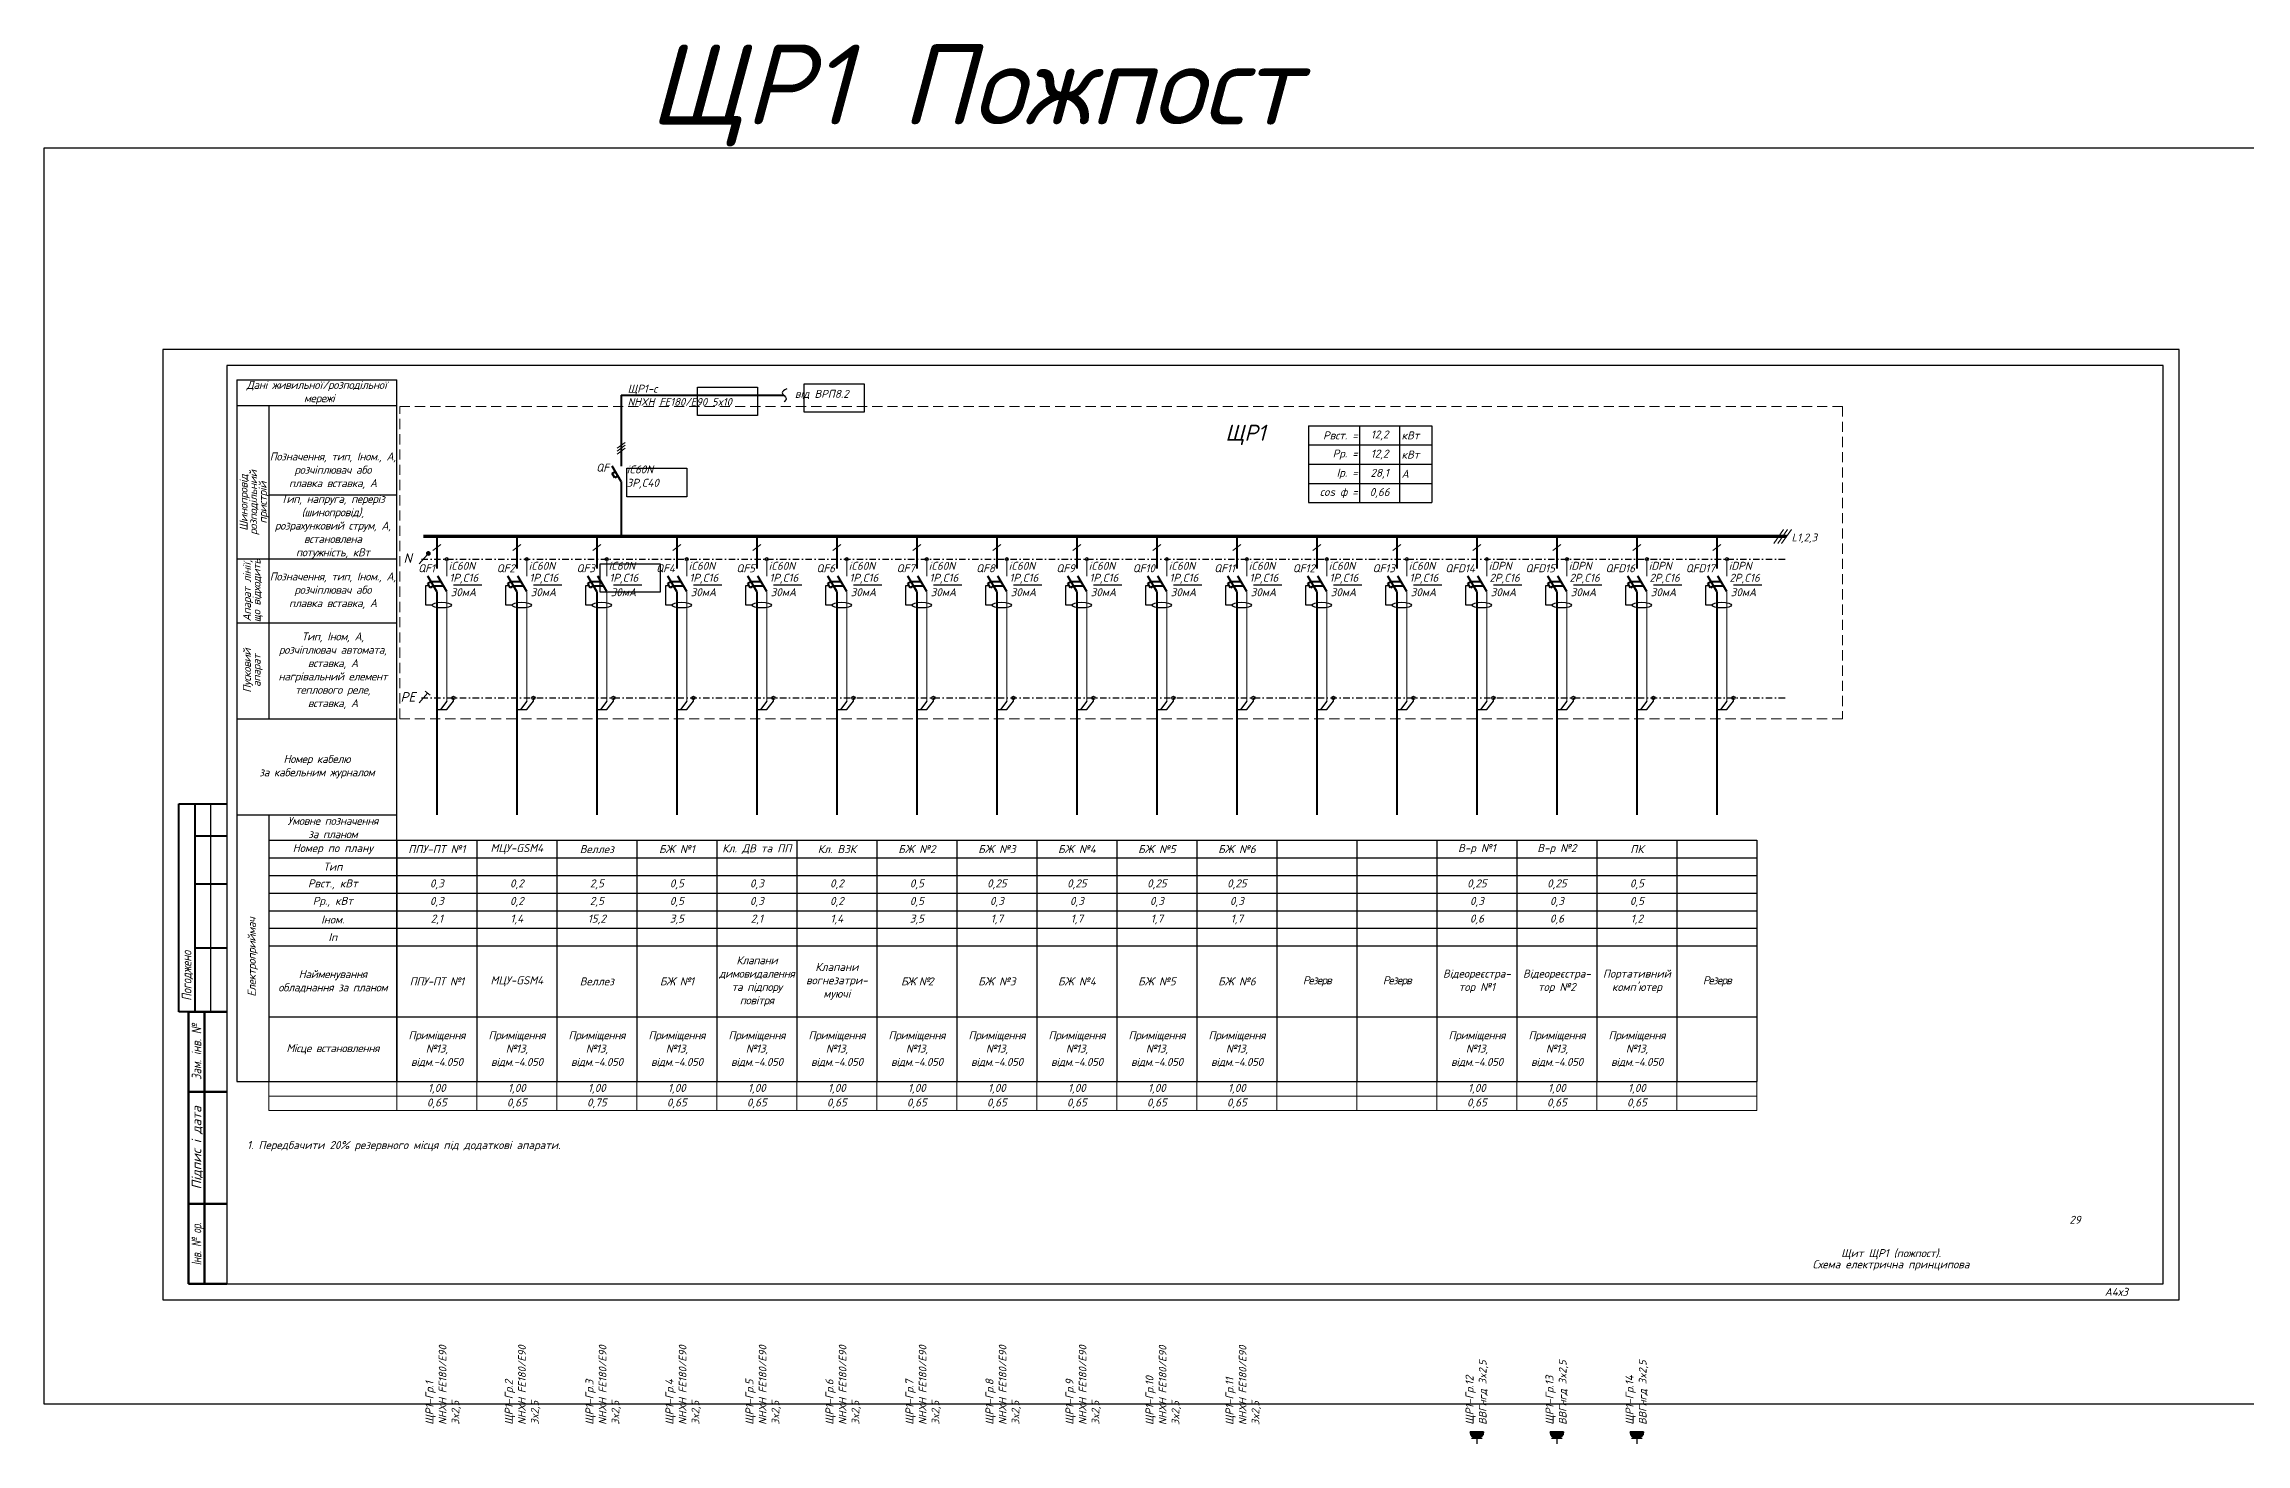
# Model space of a CAD drawing. Header units: millimetres. Extents: x -122434 to 1506205, y -201405 to 386015.
# Drawn here: x 2093 to 70899, y -58011 to -14263 of the extents above; entities that cross this region are included whole.
import ezdxf
from ezdxf.enums import TextEntityAlignment as Align

# ---------------------------------------------------------------- set-up
doc = ezdxf.new("R2010")
doc.units = ezdxf.units.MM
doc.linetypes.add('DASHDOTX2', pattern=[2, 1, -0.5, 0, -0.5])
doc.linetypes.add('DASHED', pattern=[9.525, 6.35, -3.175])
doc.layers.get('Defpoints').update_dxf_attribs({"color": 4})
doc.layers.add('Рамка внешняя', color=4, linetype='Continuous', lineweight=30, plot=False)
doc.layers.add('Схема', color=7, linetype='Continuous')
doc.styles.add('GOST 2.304', font='isocpeui.ttf')
doc.styles.add('ICO', font='isocpeui.ttf')
doc.styles.add('ГОСТ 2.304', font='isocpeui.ttf')
doc.styles.add('СГЕНЕРИР_СТИЛЬ_7', font='isocpeui.ttf')

# ---------------------------------------------------------------- blocks, each defined once
blk = doc.blocks.new('*T36')
at = {"color": 0, "linetype": 'ByBlock', "lineweight": -2, "transparency": 16777216}
for p, q in [((0, 0), (46500, 0)), ((0, 0), (0, -7540)), ((4000, 0), (4000, -7540)), ((6500, 0), (6500, -7540)), ((9000, 0), (9000, -7540)), ((11500, 0), (11500, -7540)), ((14000, 0), (14000, -7540)), ((16500, 0), (16500, -7540)), ((19000, 0), (19000, -7540)), ((21500, 0), (21500, -7540)), ((24000, 0), (24000, -7540)), ((26500, 0), (26500, -7540)), ((29000, 0), (29000, -7540)), ((31500, 0), (31500, -7540)), ((34000, 0), (34000, -7540)), ((36500, 0), (36500, -7540)), ((39000, 0), (39000, -7540)), ((41500, 0), (41500, -7540)), ((44000, 0), (44000, -7540)), ((46500, 0), (46500, -7540)), ((0, -550), (46500, -550)), ((0, -1100), (46500, -1100)), ((0, -1650), (46500, -1650)), ((0, -2200), (46500, -2200)), ((0, -2750), (46500, -2750)), ((0, -3300), (46500, -3300)), ((0, -5515), (46500, -5515)), ((0, -7540), (46500, -7540))]:
    blk.add_line(p, q, dxfattribs=at)
at = {"layer": 'Defpoints', "color": 8, "linetype": 'ByBlock', "lineweight": 0, "transparency": 16777216}
for p, q in [((0, -7540), (0, -8447)), ((4000, -7540), (4000, -8447)), ((6500, -7540), (6500, -8447)), ((9000, -7540), (9000, -8447)), ((11500, -7540), (11500, -8447)), ((14000, -7540), (14000, -8447)), ((16500, -7540), (16500, -8447)), ((19000, -7540), (19000, -8447)), ((21500, -7540), (21500, -8447)), ((24000, -7540), (24000, -8447)), ((26500, -7540), (26500, -8447)), ((29000, -7540), (29000, -8447)), ((31500, -7540), (31500, -8447)), ((34000, -7540), (34000, -8447)), ((36500, -7540), (36500, -8447)), ((39000, -7540), (39000, -8447)), ((41500, -7540), (41500, -8447)), ((44000, -7540), (44000, -8447)), ((46500, -7540), (46500, -8447)), ((0, -7994), (46500, -7994)), ((0, -8447), (46500, -8447))]:
    blk.add_line(p, q, dxfattribs=at)
at = {"color": 0, "transparency": 16777216, "char_height": 250, "attachment_point": 5, "style": 'ГОСТ 2.304'}
for s, insert, width in [('Номер по плану', (2000, -275), 3880), ('ППУ-ПТ №1', (5250, -275), 2380), ('МЦУ-GSM4', (7750, -275), 2380), ('Веллез', (10250, -275), 2380), ('БЖ №1', (12750, -275), 2380), ('Кл. ДВ та ПП', (15250, -275), 2380), ('Кл. ВЗК', (17750, -275), 2380), ('БЖ №2', (20250, -275), 2380), ('БЖ №3', (22750, -275), 2380), ('БЖ №4', (25250, -275), 2380), ('БЖ №5', (27750, -275), 2380), ('БЖ №6', (30250, -275), 2380), ('В-р №1', (37750, -275), 2380), ('В-р №2', (40250, -275), 2380), ('ПК', (42750, -275), 2380), ('Рвст., кВт', (2000, -1375), 3880), ('Тип', (2000, -825), 3880), ('{\\C256;0,3', (5250, -1375), 2380), ('{\\C256;0,2', (7750, -1375), 2380), ('{\\C256;2,5', (10250, -1375), 2380), ('{\\C256;0,5', (12750, -1375), 2380), ('{\\C256;0,3', (15250, -1375), 2380), ('{\\C256;0,2', (17750, -1375), 2380), ('{\\C256;0,5', (20250, -1375), 2380), ('{\\C256;0,25', (22750, -1375), 2380), ('{\\C256;0,25', (25250, -1375), 2380), ('{\\C256;0,25', (27750, -1375), 2380), ('{\\C256;0,25', (30250, -1375), 2380), ('{\\C256;0,25', (37750, -1375), 2380), ('{\\C256;0,25', (40250, -1375), 2380), ('{\\C256;0,5', (42750, -1375), 2380), ('Рр., кВт', (2000, -1925), 3880), ('Іном.', (2000, -2475), 3880), ('2,1', (5250, -2475), 2380), ('1,4', (7750, -2475), 2380), ('15,2', (10250, -2475), 2380), ('3,5', (12750, -2475), 2380), ('2,1', (15250, -2475), 2380), ('1,4', (17750, -2475), 2380), ('3,5', (20250, -2475), 2380), ('1,7', (22750, -2475), 2380), ('1,7', (25250, -2475), 2380), ('1,7', (27750, -2475), 2380), ('1,7', (30250, -2475), 2380), ('0,6', (37750, -2475), 2380), ('0,6', (40250, -2475), 2380), ('1,2', (42750, -2475), 2380), ('Іп', (2000, -3025), 3880), ('{\\T0.95;\\C7;Найменування обладнання за планом}', (2000, -4408), 3880), ('{\\T0.95;\\C7;Клапани димовидалення та підпору повітря}', (15250, -4408), 2380), ('Клапани вогнезатри- муючі', (17750, -4408), 2380), ('Відеореєстра- тор №1', (37750, -4408), 2380), ('Відеореєстра- тор №2', (40250, -4408), 2380), ("Портативний комп'ютер", (42750, -4408), 2380), ('{\\T0.95;\\C7;ППУ-ПТ №1}', (5250, -4408), 2380), ('МЦУ-GSM4', (7750, -4408), 2380), ('Веллез', (10250, -4408), 2380), ('{\\T0.95;\\C7;БЖ №1}', (12750, -4408), 2380), ('{\\T0.85;\\C7;БЖ №2}', (20250, -4408), 2380), ('БЖ №3', (22750, -4408), 2380), ('БЖ №4', (25250, -4408), 2380), ('БЖ №5', (27750, -4408), 2380), ('БЖ №6', (30250, -4408), 2380), ('{\\T0.85;\\C7;Резерв}', (32750, -4408), 2380), ('{\\T0.85;\\C7;Резерв}', (35250, -4408), 2380), ('{\\T0.85;\\C7;Резерв}', (45250, -4408), 2380), ('{\\T0.95;\\C7;Приміщення №13, відм.-4.050}', (5250, -6528), 2380), ('{\\T0.95;\\C7;Приміщення №13, відм.-4.050}', (7750, -6528), 2380), ('{\\T0.95;\\C7;Приміщення №13, відм.-4.050}', (10250, -6528), 2380), ('{\\T0.95;\\C7;Приміщення №13, відм.-4.050}', (12750, -6528), 2380), ('{\\T0.95;\\C7;Приміщення №13, відм.-4.050}', (15250, -6528), 2380), ('{\\T0.95;\\C7;Приміщення №13, відм.-4.050}', (17750, -6528), 2380), ('{\\T0.95;\\C7;Приміщення №13, відм.-4.050}', (20250, -6528), 2380), ('{\\T0.95;\\C7;Приміщення №13, відм.-4.050}', (22750, -6528), 2380), ('{\\T0.95;\\C7;Приміщення №13, відм.-4.050}', (25250, -6528), 2380), ('{\\T0.95;\\C7;Приміщення №13, відм.-4.050}', (27750, -6528), 2380), ('{\\T0.95;\\C7;Приміщення №13, відм.-4.050}', (30250, -6528), 2380), ('{\\T0.95;\\C7;Приміщення №13, відм.-4.050}', (37750, -6528), 2380), ('{\\T0.95;\\C7;Приміщення №13, відм.-4.050}', (40250, -6528), 2380), ('{\\T0.95;\\C7;Приміщення №13, відм.-4.050}', (42750, -6528), 2380), ('{\\T0.95;\\C7;Місце встановлення}', (2000, -6528), 3880)]:
    blk.add_mtext(s, dxfattribs=dict(at, insert=insert, width=width))
at = {"color": 7, "true_color": 0xffffff, "transparency": 16777216, "char_height": 250, "width": 2380, "attachment_point": 5, "style": 'ГОСТ 2.304'}
for s, insert in [('0,3', (5250, -1925)), ('0,2', (7750, -1925)), ('2,5', (10250, -1925)), ('0,5', (12750, -1925)), ('0,3', (15250, -1925)), ('0,2', (17750, -1925)), ('0,5', (20250, -1925)), ('0,3', (22750, -1925)), ('0,3', (25250, -1925)), ('0,3', (27750, -1925)), ('0,3', (30250, -1925)), ('0,3', (37750, -1925)), ('0,3', (40250, -1925)), ('0,5', (42750, -1925)), ('0,65', (5250, -8220)), ('1,00', (5250, -7767)), ('0,65', (7750, -8220)), ('1,00', (7750, -7767)), ('0,75', (10250, -8220)), ('1,00', (10250, -7767)), ('0,65', (12750, -8220)), ('1,00', (12750, -7767)), ('0,65', (15250, -8220)), ('1,00', (15250, -7767)), ('0,65', (17750, -8220)), ('1,00', (17750, -7767)), ('0,65', (20250, -8220)), ('1,00', (20250, -7767)), ('0,65', (22750, -8220)), ('1,00', (22750, -7767)), ('0,65', (25250, -8220)), ('1,00', (25250, -7767)), ('0,65', (27750, -8220)), ('1,00', (27750, -7767)), ('0,65', (30250, -8220)), ('1,00', (30250, -7767)), ('0,65', (37750, -8220)), ('1,00', (37750, -7767)), ('0,65', (40250, -8220)), ('1,00', (40250, -7767)), ('0,65', (42750, -8220)), ('1,00', (42750, -7767))]:
    blk.add_mtext(s, dxfattribs=dict(at, insert=insert))
blk = doc.blocks.new('*T37')
at = {"color": 0, "linetype": 'ByBlock', "lineweight": -2, "transparency": 16777216}
for p, q in [((0, 0), (3860, 0)), ((0, 0), (0, -2400)), ((1600, 0), (1600, -2400)), ((2850, 0), (2850, -2400)), ((3860, 0), (3860, -2400)), ((0, -600), (3860, -600)), ((0, -1200), (3860, -1200)), ((0, -1800), (3860, -1800)), ((0, -2400), (1600, -2400)), ((2850, -2400), (3860, -2400))]:
    blk.add_line(p, q, dxfattribs=at)
at = {"color": 0, "lineweight": -2, "transparency": 16777216}
blk.add_line((1600, -2400), (2850, -2400), dxfattribs=at)
at = {"color": 0, "transparency": 16777216, "char_height": 250, "style": 'ГОСТ 2.304'}
for s, insert, width, attachment_point in [('Рвст. =', (1540, -300), 1480, 6), ('12,2', (2225, -300), 1130, 5), ('кВт', (2910, -300), 890, 4), ('Рр. =', (1540, -900), 1480, 6), ('Ір. =', (1540, -1500), 1480, 6), ('28,1', (2225, -1500), 1130, 5), ('12,2', (2225, -900), 1130, 5), ('А', (2910, -1500), 890, 4), ('кВт', (2910, -900), 890, 4), ('сos ф =', (1540, -2100), 1480, 6), ('0,66', (2225, -2100), 1130, 5)]:
    blk.add_mtext(s, dxfattribs=dict(at, insert=insert, width=width, attachment_point=attachment_point))
blk = doc.blocks.new('*U159')
at = {"color": 0, "lineweight": 40}
for p, q in [((0, 0), (0, -1005)), ((0, -1720), (-280, -1240)), ((311, -1720), (31, -1240)), ((-284, -1468), (-180, -1408)), ((-204, -1607), (-284, -1468)), ((-100, -1547), (-204, -1607)), ((-181, -1409), (130, -1409)), ((-100, -1547), (210, -1547))]:
    blk.add_line(p, q, dxfattribs=at)
at = {"color": 0, "lineweight": 13}
blk.add_line((-124, -441), (124, -256), dxfattribs=at)
at = {"color": 0, "lineweight": 9}
for p, q in [((311, -711), (311, -1240)), ((311, -2461), (311, -1720)), ((311, -2941), (311, -2461)), ((311, -5151), (311, -2941))]:
    blk.add_line(p, q, dxfattribs=at)
at = {"lineweight": 40}
for p, q in [((0, -1720), (0, -2226)), ((0, -2226), (0, -2941)), ((0, -2941), (0, -4529))]:
    blk.add_line(p, q, dxfattribs=at)
blk.add_line((516, -1512), (1402, -1512))
at = {"color": 0}
blk.add_lwpolyline([(-151, -2149), (-346, -2149), (-346, -1537), (-244, -1537)], dxfattribs=at)
blk.add_circle((311, -711), 46.3, dxfattribs=at)
blk.add_ellipse((153, -2149), major_axis=(-304, 0), ratio=0.29336, dxfattribs=at)
at = {"color": 0, "lineweight": 40}
blk.add_point((-37, -1659), dxfattribs=at)
at = {"style": 'ГОСТ 2.304'}
blk.add_attdef('QF', text='', height=250, dxfattribs=at).set_placement((-61, -997), align=Align.MIDDLE_RIGHT)
at = {"lineweight": 50, "style": 'ГОСТ 2.304'}
for tag, p in [('CURRENT', (391, -1419)), ('ТYPE', (369, -1046)), ('D_CURRENT', (432, -1871))]:
    blk.add_attdef(tag, p, '', height=250, dxfattribs=at)
blk = doc.blocks.new('*U4')
h = blk.add_hatch(color=256)
h.dxf.hatch_style = 1
h.paths.add_polyline_path([(175, 0, 1), (-175, 0)])
at = {"color": 0, "linetype": 'Continuous', "lineweight": 30}
for p, q in [((175, 0), (-175, 0)), ((140, 175), (-140, 175)), ((0, 175), (0, 315)), ((0, 175), (0, 315)), ((0, 175), (0, 315))]:
    blk.add_line(p, q, dxfattribs=at)
blk.add_arc((0, 0), 175, 0, 180, dxfattribs=at)
blk = doc.blocks.new('Рамка А4х3')
at = {"lineweight": 40}
for p, q in [((4.94, 90), (4.94, 155)), ((4.94, 155), (19.94, 155)), ((9.94, 155), (9.94, 90)), ((9.94, 145), (19.94, 145)), ((9.94, 130), (19.94, 130)), ((9.94, 110), (19.94, 110)), ((19.94, 90), (4.94, 90))]:
    blk.add_line(p, q, dxfattribs=at)
at = {"lineweight": 25}
blk.add_line((14.94, 90), (14.94, 155), dxfattribs=at)
at = {"linetype": 'Continuous', "lineweight": 60}
for p, q in [((8, 5), (8, 90)), ((8, 90), (20, 90)), ((8, 90), (20, 90)), ((13, 5), (13, 90)), ((8, 65), (20, 65)), ((8, 30), (20, 30)), ((20, 5), (8, 5))]:
    blk.add_line(p, q, dxfattribs=at)
at = {"lineweight": 30, "ltscale": 100}
blk.add_lwpolyline([(20, 5), (625, 5), (625, 292), (20, 292)], close=True, dxfattribs=at)
at = {"layer": 'Рамка внешняя', "ltscale": 100}
blk.add_lwpolyline([(0, 0), (630, 0), (630, 297), (0, 297)], close=True, dxfattribs=at)
at = {"linetype": 'Continuous', "lineweight": 25, "style": 'СГЕНЕРИР_СТИЛЬ_7'}
for s, width, p in [('Погоджено', 0.8, (7.44, 101.27)), ('Зам. інв. №', 0.8, (10.5, 77.5)), ('Інв. № ор.', 0.7, (10.5, 17.5))]:
    blk.add_text(s, height=3, rotation=90, dxfattribs=dict(at, width=width)).set_placement(p, align=Align.MIDDLE_CENTER)
blk.add_text('Підпис і дата', height=3, rotation=90, dxfattribs=at).set_placement((10.5, 47.5), align=Align.MIDDLE_CENTER)
at = {"layer": 'Схема', "linetype": 'Continuous', "style": 'ГОСТ 2.304'}
blk.add_text('А4х3', height=2.5, dxfattribs=at).set_placement((606.77, 1.24))

msp = doc.modelspace()

# ---------------------------------------------------------------- linework, layer by layer
at = {"ltscale": 200}
msp.add_line((8117, -24758, 0), (13117, -24758, 0), dxfattribs=at)
at = {"color": 7, "ltscale": 200}
for p, q in [((8117, -24758, 0), (8117, -46688, 0)), ((13117, -46688, 0), (13117, -24758, 0)), ((8117, -25558, 0), (13117, -25558, 0)), ((9117, -25558, 0), (9117, -30347, 0)), ((9117, -28347, 0), (13117, -28347, 0)), ((8117, -30347, 0), (13117, -30347, 0)), ((9117, -30347, 0), (9117, -32347, 0)), ((8117, -32347, 0), (13117, -32347, 0)), ((9117, -32347, 0), (9117, -35347, 0)), ((8117, -35347, 0), (13117, -35347, 0)), ((8117, -38347, 0), (13117, -38347, 0)), ((9117, -38347, 0), (9117, -46688, 0)), ((9117, -39147, 0), (13117, -39147, 0)), ((8117, -46688, 0), (9117, -46688, 0))]:
    msp.add_line(p, q, dxfattribs=at)
at = {"lineweight": 40, "ltscale": 200}
for p, q in [((20130, -25237, 0), (25209, -25237, 0)), ((20130, -25237, 0), (20130, -27454, 0)), ((14367, -34178, 0), (14367, -38347, 0)), ((16867, -34178, 0), (16867, -38347, 0)), ((19367, -34178, 0), (19367, -38347, 0)), ((21867, -34178, 0), (21867, -38347, 0)), ((24367, -34178, 0), (24367, -38347, 0)), ((26867, -34178, 0), (26867, -38347, 0)), ((29367, -34178, 0), (29367, -38347, 0)), ((31867, -34178, 0), (31867, -38347, 0)), ((34367, -34178, 0), (34367, -38347, 0)), ((36867, -34178, 0), (36867, -38347, 0)), ((39367, -34178, 0), (39367, -38347, 0)), ((41867, -34178, 0), (41867, -38347, 0)), ((44367, -34178, 0), (44367, -38347, 0)), ((46867, -34178, 0), (46867, -38347, 0)), ((49367, -34178, 0), (49367, -38347, 0)), ((51867, -34178, 0), (51867, -38347, 0)), ((54367, -34178, 0), (54367, -38347, 0))]:
    msp.add_line(p, q, dxfattribs=at)
at = {"color": 0, "lineweight": 13, "ltscale": 200}
for p, q in [((20005, -26896, 0), (20254, -26711, 0)), ((20005, -26987, 0), (20254, -26802, 0)), ((20005, -27079, 0), (20254, -26894, 0))]:
    msp.add_line(p, q, dxfattribs=at)
at = {"color": 0, "lineweight": 40, "ltscale": 200}
for p, q in [((20130, -27934, 0), (19850, -27454, 0)), ((19846, -27682, 0), (19950, -27622, 0)), ((19926, -27821, 0), (19846, -27682, 0)), ((20030, -27761, 0), (19926, -27821, 0)), ((20130, -27934, 0), (20130, -29648, 0))]:
    msp.add_line(p, q, dxfattribs=at)
at = {"lineweight": 15, "ltscale": 200}
for p, q in [((56448, -29430, 0), (56142, -29867, 0)), ((56572, -29430, 0), (56266, -29867, 0)), ((56696, -29430, 0), (56390, -29867, 0))]:
    msp.add_line(p, q, dxfattribs=at)
at = {"color": 0, "linetype": 'DASHDOTX2', "ltscale": 200}
for p, q in [((13886, -30360, 0), (56543, -30360, 0)), ((13886, -34699, 0), (56543, -34699, 0))]:
    msp.add_line(p, q, dxfattribs=at)
at = {"color": 0, "ltscale": 200}
for p, q in [((14358, -35059, 0), (14682, -35059, 0)), ((14678, -34800, 0), (14481, -35059, 0)), ((14682, -35059, 0), (14884, -34799, 0)), ((14884, -34799, 0), (14884, -34699, 0)), ((16858, -35059, 0), (17182, -35059, 0)), ((17178, -34800, 0), (16981, -35059, 0)), ((17182, -35059, 0), (17384, -34799, 0)), ((17384, -34799, 0), (17384, -34699, 0)), ((19358, -35059, 0), (19682, -35059, 0)), ((19678, -34800, 0), (19481, -35059, 0)), ((19682, -35059, 0), (19884, -34799, 0)), ((19884, -34799, 0), (19884, -34699, 0)), ((21858, -35059, 0), (22182, -35059, 0)), ((22178, -34800, 0), (21981, -35059, 0)), ((22182, -35059, 0), (22384, -34799, 0)), ((22384, -34799, 0), (22384, -34699, 0)), ((24358, -35059, 0), (24682, -35059, 0)), ((24678, -34800, 0), (24481, -35059, 0)), ((24682, -35059, 0), (24884, -34799, 0)), ((24884, -34799, 0), (24884, -34699, 0)), ((26858, -35059, 0), (27182, -35059, 0)), ((27178, -34800, 0), (26981, -35059, 0)), ((27182, -35059, 0), (27384, -34799, 0)), ((27384, -34799, 0), (27384, -34699, 0)), ((29358, -35059, 0), (29682, -35059, 0)), ((29678, -34800, 0), (29481, -35059, 0)), ((29682, -35059, 0), (29884, -34799, 0)), ((29884, -34799, 0), (29884, -34699, 0)), ((31858, -35059, 0), (32182, -35059, 0)), ((32178, -34800, 0), (31981, -35059, 0)), ((32182, -35059, 0), (32384, -34799, 0)), ((32384, -34799, 0), (32384, -34699, 0)), ((34358, -35059, 0), (34682, -35059, 0)), ((34678, -34800, 0), (34481, -35059, 0)), ((34682, -35059, 0), (34884, -34799, 0)), ((34884, -34799, 0), (34884, -34699, 0)), ((36858, -35059, 0), (37182, -35059, 0)), ((37178, -34800, 0), (36981, -35059, 0)), ((37182, -35059, 0), (37384, -34799, 0)), ((37384, -34799, 0), (37384, -34699, 0)), ((39358, -35059, 0), (39682, -35059, 0)), ((39678, -34800, 0), (39481, -35059, 0)), ((39682, -35059, 0), (39884, -34799, 0)), ((39884, -34799, 0), (39884, -34699, 0)), ((41858, -35059, 0), (42182, -35059, 0)), ((42178, -34800, 0), (41981, -35059, 0)), ((42182, -35059, 0), (42384, -34799, 0)), ((42384, -34799, 0), (42384, -34699, 0)), ((44358, -35059, 0), (44682, -35059, 0)), ((44678, -34800, 0), (44481, -35059, 0)), ((44682, -35059, 0), (44884, -34799, 0)), ((44884, -34799, 0), (44884, -34699, 0)), ((46858, -35059, 0), (47182, -35059, 0)), ((47178, -34800, 0), (46981, -35059, 0)), ((47182, -35059, 0), (47384, -34799, 0)), ((47384, -34799, 0), (47384, -34699, 0)), ((49358, -35059, 0), (49682, -35059, 0)), ((49678, -34800, 0), (49481, -35059, 0)), ((49682, -35059, 0), (49884, -34799, 0)), ((49884, -34799, 0), (49884, -34699, 0)), ((51858, -35059, 0), (52182, -35059, 0)), ((52178, -34800, 0), (51981, -35059, 0)), ((52182, -35059, 0), (52384, -34799, 0)), ((52384, -34799, 0), (52384, -34699, 0)), ((54358, -35059, 0), (54682, -35059, 0)), ((54678, -34800, 0), (54481, -35059, 0)), ((54682, -35059, 0), (54884, -34799, 0)), ((54884, -34799, 0), (54884, -34699, 0))]:
    msp.add_line(p, q, dxfattribs=at)
at = {"color": 3, "elevation": 0}
msp.add_lwpolyline([(2093, -17503), (71698, -17503), (71698, -56771), (2093, -56771)], close=True, dxfattribs=at)
at = {"linetype": 'DASHED', "lineweight": 18, "ltscale": 50, "elevation": 0}
msp.add_lwpolyline([(13207, -25588), (58288, -25588), (58288, -35347), (13207, -35347)], close=True, dxfattribs=at)
at = {"lineweight": 20, "ltscale": 50, "elevation": 0}
for points in [[(14077, -30210), (13820, -30510)], [(14077, -34548), (13820, -34848)], [(14073, -34545), (14154, -34608), (13999, -34487)]]:
    msp.add_lwpolyline(points, dxfattribs=at)
at = {"color": 0, "lineweight": 40, "ltscale": 50, "const_width": 100, "elevation": 0}
msp.add_lwpolyline([(13947, -29648), (56543, -29648)], dxfattribs=at)
at = {"lineweight": 9, "ltscale": 50, "const_width": 75, "elevation": 0}
msp.add_lwpolyline([(14065, -30182, 1), (14140, -30182, 1)], format="xyb", close=True, dxfattribs=at)
at = {"color": 0}
for centre in [(14884, -34699, 0), (17384, -34699, 0), (19884, -34699, 0), (22384, -34699, 0), (24884, -34699, 0), (27384, -34699, 0), (29884, -34699, 0), (32384, -34699, 0), (34884, -34699, 0), (37384, -34699, 0), (39884, -34699, 0), (42384, -34699, 0), (44884, -34699, 0), (47384, -34699, 0), (49884, -34699, 0), (52384, -34699, 0), (54884, -34699, 0)]:
    msp.add_circle(centre, 51.8, dxfattribs=at)
msp.add_spline([(25299, -25039, 0), (25155, -25161, 0), (25283, -25342, 0), (25219, -25448, 0)], degree=3)
at = {"layer": 'Defpoints'}
for points in [[(22516, -24984), (24391, -24984), (24391, -25875), (22516, -25875)], [(25844, -24880), (27718, -24880), (27718, -25770), (25844, -25770)]]:
    msp.add_lwpolyline(points, close=True, dxfattribs=at)
at = {"layer": 'Defpoints', "elevation": 0}
for points in [[(20300, -27519), (22174, -27519), (22174, -28410), (20300, -28410)], [(19471, -30504), (21345, -30504), (21345, -31395), (19471, -31395)]]:
    msp.add_lwpolyline(points, close=True, dxfattribs=at)

# ---------------------------------------------------------------- block references
at = {"xscale": 100, "yscale": 100, "zscale": 100}
msp.add_blockref('Рамка А4х3', (5807, -53506, 0), dxfattribs=at)
for name, p in [('*T37', (41603, -26193, 0)), ('*T36', (9117, -39147, 0))]:
    msp.add_blockref(name, p)
at = {"lineweight": 50}
for p, values in [((14367, -29648, 0), {'QF': 'QF1', 'ТYPE': 'iC60N', 'CURRENT': '1P,C16', 'D_CURRENT': '30мА'}), ((46867, -29648, 0), {'QF': 'QFD14', 'ТYPE': 'iDPN', 'CURRENT': '2Р,C16', 'D_CURRENT': '30мА'}), ((49367, -29648, 0), {'QF': 'QFD15', 'ТYPE': 'iDPN', 'CURRENT': '2P,C16', 'D_CURRENT': '30мА'}), ((51867, -29648, 0), {'QF': 'QFD16', 'ТYPE': 'iDPN', 'CURRENT': '2P,C16', 'D_CURRENT': '30мА'}), ((54367, -29648, 0), {'QF': 'QFD17', 'ТYPE': 'iDPN', 'CURRENT': '2P,C16', 'D_CURRENT': '30мА'})]:
    msp.add_blockref('*U159', p, dxfattribs=at).add_auto_attribs(values)
for p, values in [((16867, -29648, 0), {'QF': 'QF2', 'ТYPE': 'iC60N', 'CURRENT': '1P,C16', 'D_CURRENT': '30мА'}), ((19367, -29648, 0), {'QF': 'QF3', 'ТYPE': 'iC60N', 'CURRENT': '1P,C16', 'D_CURRENT': '30мА'}), ((21867, -29648, 0), {'QF': 'QF4', 'ТYPE': 'iC60N', 'CURRENT': '1P,C16', 'D_CURRENT': '30мА'}), ((24367, -29648, 0), {'QF': 'QF5', 'ТYPE': 'iC60N', 'CURRENT': '1P,C16', 'D_CURRENT': '30мА'}), ((26867, -29648, 0), {'QF': 'QF6', 'ТYPE': 'iC60N', 'CURRENT': '1P,C16', 'D_CURRENT': '30мА'}), ((29367, -29648, 0), {'QF': 'QF7', 'ТYPE': 'iC60N', 'CURRENT': '1P,C16', 'D_CURRENT': '30мА'}), ((31867, -29648, 0), {'QF': 'QF8', 'ТYPE': 'iC60N', 'CURRENT': '1P,C16', 'D_CURRENT': '30мА'}), ((34367, -29648, 0), {'QF': 'QF9', 'ТYPE': 'iC60N', 'CURRENT': '1P,C16', 'D_CURRENT': '30мА'}), ((36867, -29648, 0), {'QF': 'QF10', 'ТYPE': 'iC60N', 'CURRENT': '1P,C16', 'D_CURRENT': '30мА'}), ((39367, -29648, 0), {'QF': 'QF11', 'ТYPE': 'iC60N', 'CURRENT': '1P,C16', 'D_CURRENT': '30мА'}), ((41867, -29648, 0), {'QF': 'QF12', 'ТYPE': 'iC60N', 'CURRENT': '1P,C16', 'D_CURRENT': '30мА'}), ((44367, -29648, 0), {'QF': 'QF13', 'ТYPE': 'iC60N', 'CURRENT': '1P,C16', 'D_CURRENT': '30мА'})]:
    msp.add_blockref('*U159', p).add_auto_attribs(values)
at = {"xscale": -1.2, "yscale": 1.2, "zscale": 1.2, "rotation": 180}
for p in [(46867, -57633, 0), (49367, -57633, 0), (51867, -57633, 0)]:
    msp.add_blockref('*U4', p, dxfattribs=at)

# ---------------------------------------------------------------- texts
at = {"color": 3, "lineweight": 40, "style": 'GOST 2.304'}
msp.add_text('ЩР1 Пожпост', height=2500, dxfattribs=at).set_placement((20996, -16780, 0))
at = {"color": 0, "lineweight": 40, "style": 'GOST 2.304'}
msp.add_text('ЩР1', height=500, dxfattribs=at).set_placement((39004, -26661, 0))
at = {"color": 0, "lineweight": 9, "style": 'ICO'}
for s, height, p in [('L1,2,3', 243.1, (56699, -29802, 0)), ('N', 300, (13327, -30478, 0)), ('PE', 300, (13234, -34816, 0))]:
    msp.add_text(s, height=height, dxfattribs=at).set_placement(p)
at = {"linetype": 'Continuous', "char_height": 250, "style": 'ГОСТ 2.304'}
for s, insert, width, attachment_point in [('{\\T0.95;Дані живильної/розподільної\\P мережі}', (10617, -25158, 0), 5000, 5), ('{\\C7;ЩР1-с\\P\\H0.95833x;\\C256;NHXH FE180/E90 5x10}', (20330, -25237, 0), 4000, 4), ('{\\C7;від ВРП8.2}', (25555, -25215, 0), 4000, 4)]:
    msp.add_mtext(s, dxfattribs=dict(at, insert=insert, width=width, attachment_point=attachment_point))
at = {"color": 7, "linetype": 'Continuous', "char_height": 250, "attachment_point": 5, "style": 'ГОСТ 2.304'}
for s, insert, width in [('{\\T0.95;Позначення, тип, Iном., А, розчіплювач або \\Pплавка вставка, А}', (11117, -27597, 0), 4000), ('{\\T0.95;Тип, напруга, переріз (шинопровід), розрахунковий струм, А, встановлена \\Pпотужність, кВт}', (11117, -29347, 0), 4000), ('{\\T0.95;Позначення, тип, Iном., А, розчіплювач або \\Pплавка вставка, А}', (11117, -31347, 0), 4000), ('{\\T0.95;Тип, Iном, А,\\Pрозчіплювач автомата,\\Pвставка, А\\Pнагрівальний елемент теплового реле,\\Pвставка, А}', (11117, -33847, 0), 4000), ('{\\T0.95;Номер кабелю \\Pза кабельним журналом}', (10617, -36847, 0), 5000), ('{\\T0.95;Умовне позначення \\Pза планом}', (11117, -38747, 0), 4000)]:
    msp.add_mtext(s, dxfattribs=dict(at, insert=insert, width=width))
at = {"color": 1, "linetype": 'Continuous', "char_height": 250, "attachment_point": 4, "style": 'ГОСТ 2.304'}
for s, insert, width in [('{\\C7;QF}', (19346, -27501, 0), 562.36), ('{\\C7;iC60N\\P3P,C40}', (20300, -27795, 0), 4000)]:
    msp.add_mtext(s, dxfattribs=dict(at, insert=insert, width=width))
at = {"color": 7, "linetype": 'Continuous', "char_height": 250, "attachment_point": 5, "rotation": 90, "line_spacing_factor": 0.72, "style": 'ГОСТ 2.304'}
for s, insert, width in [('{\\T0.95;Шинопровід\\Pрозподільний \\Pпристрій}', (8662, -28597, 0), 3500), ('{\\T0.95;Апарат лінії, що відходить}', (8617, -31347, 0), 2000), ('{\\T0.95;Пусковий \\Pапарат}', (8617, -33847, 0), 3000), ('{\\T0.95;Електроприймач}', (8617, -42797, 0), 8900)]:
    msp.add_mtext(s, dxfattribs=dict(at, insert=insert, width=width))
at = {"lineweight": 15, "insert": (8437, -48544, 0), "char_height": 250, "width": 14539.48, "attachment_point": 1, "style": 'ГОСТ 2.304'}
msp.add_mtext('{\\C7;1. Передбачити 20% резервного місця під додаткові апарати.}', dxfattribs=at)
at = {"linetype": 'Continuous', "lineweight": 25, "char_height": 250, "attachment_point": 5, "line_spacing_factor": 0.84, "style": 'GOST 2.304'}
for s, insert, width in [('{\\C7;29}', (65557, -51006, 0), 1500), ('{\\C7;Щит ЩР1 (пожпост). \\PСхема електрична принципова }', (59807, -52256, 0), 7000)]:
    msp.add_mtext(s, dxfattribs=dict(at, insert=insert, width=width))
at = {"color": 7, "linetype": 'Continuous', "char_height": 250, "width": 4000, "attachment_point": 4, "rotation": 90, "style": 'ГОСТ 2.304'}
for s, insert in [('{\\C256;ЩР1-Гр.1\\P\\H0.95833x;NHXH FE180/E90 \\P3x2,5}', (14567, -57412, 0)), ('{\\C256;ЩР1-Гр.2\\P\\H0.95833x;NHXH FE180/E90\\P3x2,5}', (17047, -57412, 0)), ('{\\C256;ЩР1-Гр.3\\P\\H0.95833x;NHXH FE180/E90\\P3x2,5}', (19567, -57412, 0)), ('{\\C256;ЩР1-Гр.4\\P\\H0.95833x;NHXH FE180/E90\\P3x2,5}', (22067, -57412, 0)), ('{\\C256;ЩР1-Гр.5\\P\\H0.95833x;NHXH FE180/E90\\P3x2,5}', (24567, -57412, 0)), ('{\\C256;ЩР1-Гр.6\\P\\H0.95833x;NHXH FE180/E90\\P3x2,5}', (27067, -57412, 0)), ('{\\C256;ЩР1-Гр.7\\P\\H0.95833x;NHXH FE180/E90\\P3x2,5}', (29567, -57412, 0)), ('{\\C256;ЩР1-Гр.8\\P\\H0.95833x;NHXH FE180/E90\\P3x2,5}', (32067, -57412, 0)), ('{\\C256;ЩР1-Гр.9\\P\\H0.95833x;NHXH FE180/E90\\P3x2,5}', (34567, -57412, 0)), ('{\\C256;ЩР1-Гр.10\\P\\H0.95833x;NHXH FE180/E90\\P3x2,5}', (37067, -57421, 0)), ('{\\C256;ЩР1-Гр.11\\P\\H0.95833x;NHXH FE180/E90\\P3x2,5}', (39567, -57421, 0)), ('{\\C256;ЩР1-Гр.12\\P\\H0.95833x;ВВГнгд 3x2,5}', (46867, -57412, 0)), ('{\\C256;ЩР1-Гр.13\\P\\H0.95833x;ВВГнгд 3x2,5}', (49367, -57412, 0)), ('{\\C256;ЩР1-Гр.14\\P\\H0.95833x;ВВГнгд 3x2,5}', (51867, -57412, 0))]:
    msp.add_mtext(s, dxfattribs=dict(at, insert=insert))

doc.saveas('drawing.dxf')
